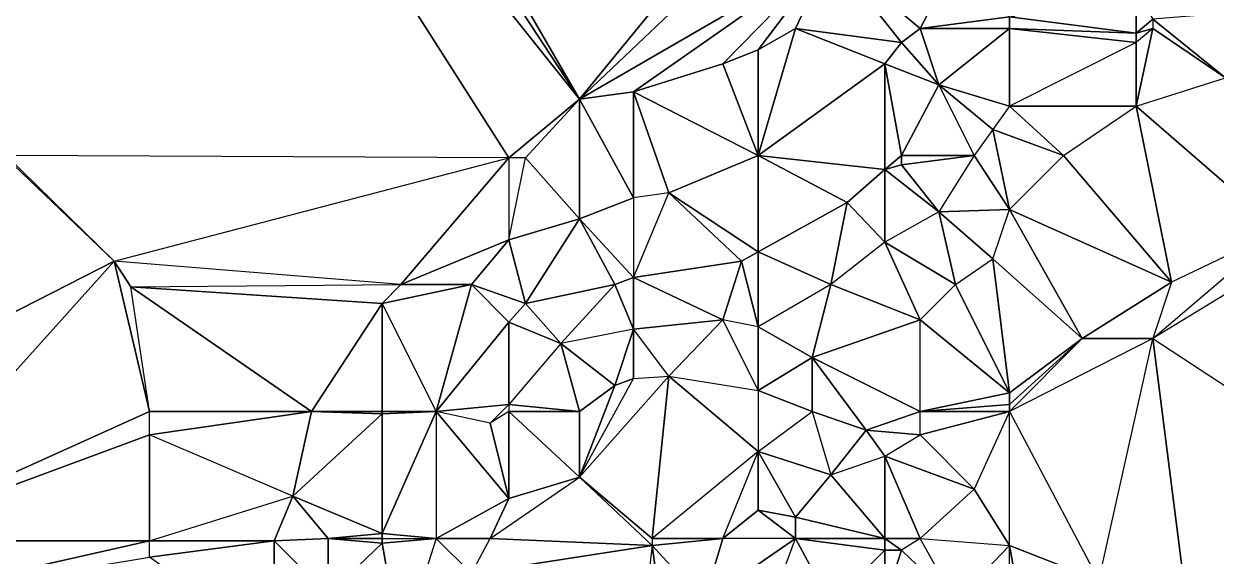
# Model space of a CAD drawing. Header units: metres. Extents: x 121.06818 to 121.07159, y 3.17836 to 3.18313.
# Drawn here: x 121.069694 to 121.070202, y 3.180307 to 3.180534 of the extents above; entities that cross this region are included whole.
import ezdxf

# ---------------------------------------------------------------- set-up
doc = ezdxf.new("R2010")
doc.units = ezdxf.units.M

msp = doc.modelspace()

# ---------------------------------------------------------------- linework, layer by layer
at = {"layer": 'DELAUNEY10960', "color": 252}
msp.add_3dface([(121.069954, 3.180245, 0.01027), (121.069969, 3.18026, 0.01028), (121.069962, 3.180312, 0.01028)], dxfattribs=at)
at = {"layer": 'DELAUNEY11162', "color": 252}
msp.add_3dface([(121.070091, 3.180288, 0.01029), (121.070114, 3.180271, 0.0103), (121.070114, 3.180312, 0.01029)], dxfattribs=at)
at = {"layer": 'DELAUNEY11163', "color": 252}
msp.add_3dface([(121.070122, 3.180268, 0.0103), (121.070114, 3.180271, 0.0103), (121.070114, 3.180312, 0.01029)], dxfattribs=at)
at = {"layer": 'DELAUNEY11171', "color": 252}
msp.add_3dface([(121.069954, 3.180245, 0.01027), (121.069885, 3.1803, 0.01027), (121.069962, 3.180312, 0.01028)], dxfattribs=at)
at = {"layer": 'DELAUNEY11172', "color": 252}
msp.add_3dface([(121.069969, 3.18026, 0.01028), (121.069984, 3.180288, 0.01029), (121.069962, 3.180312, 0.01028)], dxfattribs=at)
at = {"layer": 'DELAUNEY11181', "color": 252}
msp.add_3dface([(121.069824, 3.180291, 0.01024), (121.069801, 3.180269, 0.01023), (121.069801, 3.180314, 0.01023)], dxfattribs=at)
at = {"layer": 'DELAUNEY11182', "color": 252}
msp.add_3dface([(121.069984, 3.180288, 0.01029), (121.070007, 3.180272, 0.0103), (121.070023, 3.180315, 0.01029)], dxfattribs=at)
at = {"layer": 'DELAUNEY11183', "color": 252}
msp.add_3dface([(121.070061, 3.180288, 0.01029), (121.070038, 3.180287, 0.01029), (121.070061, 3.18031, 0.01028)], dxfattribs=at)
at = {"layer": 'DELAUNEY11189', "color": 252}
msp.add_3dface([(121.069855, 3.180268, 0.01026), (121.069824, 3.180291, 0.01024), (121.069847, 3.180313, 0.01025)], dxfattribs=at)
at = {"layer": 'DELAUNEY11190', "color": 252}
msp.add_3dface([(121.070038, 3.180287, 0.01029), (121.070007, 3.180272, 0.0103), (121.070023, 3.180315, 0.01029)], dxfattribs=at)
at = {"layer": 'DELAUNEY11191', "color": 252}
msp.add_3dface([(121.070091, 3.180288, 0.01029), (121.070061, 3.180288, 0.01029), (121.070068, 3.18031, 0.01028)], dxfattribs=at)
at = {"layer": 'DELAUNEY11206', "color": 252}
msp.add_3dface([(121.069855, 3.180268, 0.01026), (121.069885, 3.1803, 0.01027), (121.06987, 3.180315, 0.01026)], dxfattribs=at)
at = {"layer": 'DELAUNEY11207', "color": 252}
msp.add_3dface([(121.069962, 3.180312, 0.01028), (121.069885, 3.1803, 0.01027), (121.069893, 3.180315, 0.01027)], dxfattribs=at)
at = {"layer": 'DELAUNEY11208', "color": 252}
msp.add_3dface([(121.070152, 3.180297, 0.01029), (121.070122, 3.180268, 0.0103), (121.070114, 3.180312, 0.01029)], dxfattribs=at)
at = {"layer": 'DELAUNEY11221', "color": 252}
msp.add_3dface([(121.069626, 3.180314, 0.01021), (121.069633, 3.180288, 0.01021), (121.069748, 3.180314, 0.01022)], dxfattribs=at)
at = {"layer": 'DELAUNEY11231', "color": 252}
msp.add_3dface([(121.069801, 3.180269, 0.01023), (121.069748, 3.180307, 0.01022), (121.069801, 3.180314, 0.01023)], dxfattribs=at)
at = {"layer": 'DELAUNEY11232', "color": 252}
msp.add_3dface([(121.069962, 3.180312, 0.01028), (121.069984, 3.180288, 0.01029), (121.069992, 3.180315, 0.01029)], dxfattribs=at)
at = {"layer": 'DELAUNEY11241', "color": 252}
msp.add_3dface([(121.069885, 3.1803, 0.01027), (121.069893, 3.180315, 0.01027), (121.06987, 3.180315, 0.01026)], dxfattribs=at)
at = {"layer": 'DELAUNEY11242', "color": 252}
msp.add_3dface([(121.070305, 3.180315, 0.01029), (121.070282, 3.180284, 0.01029), (121.07019, 3.180283, 0.01029)], dxfattribs=at)
at = {"layer": 'DELAUNEY11251', "color": 252}
msp.add_3dface([(121.069801, 3.180314, 0.01023), (121.069748, 3.180307, 0.01022), (121.069748, 3.180314, 0.01022)], dxfattribs=at)
at = {"layer": 'DELAUNEY11252', "color": 252}
msp.add_3dface([(121.069847, 3.180313, 0.01025), (121.069824, 3.180291, 0.01024), (121.069824, 3.180315, 0.01024)], dxfattribs=at)
at = {"layer": 'DELAUNEY11253', "color": 252}
msp.add_3dface([(121.069855, 3.180268, 0.01026), (121.069847, 3.180313, 0.01025), (121.06987, 3.180315, 0.01026)], dxfattribs=at)
at = {"layer": 'DELAUNEY11254', "color": 252}
msp.add_3dface([(121.069962, 3.180312, 0.01028), (121.069893, 3.180315, 0.01027), (121.069931, 3.180341, 0.01027)], dxfattribs=at)
at = {"layer": 'DELAUNEY11255', "color": 252}
msp.add_3dface([(121.070114, 3.180312, 0.01029), (121.070091, 3.180288, 0.01029), (121.070076, 3.180315, 0.01028)], dxfattribs=at)
at = {"layer": 'DELAUNEY11269', "color": 252}
msp.add_3dface([(121.06958, 3.180355, 0.01021), (121.069626, 3.180314, 0.01021), (121.069733, 3.180433, 0.01022)], dxfattribs=at)
at = {"layer": 'DELAUNEY11270', "color": 252}
msp.add_3dface([(121.069824, 3.180291, 0.01024), (121.069801, 3.180314, 0.01023), (121.069824, 3.180315, 0.01024)], dxfattribs=at)
at = {"layer": 'DELAUNEY11271', "color": 252}
msp.add_3dface([(121.06987, 3.180315, 0.01026), (121.069847, 3.180313, 0.01025), (121.069847, 3.180315, 0.01025)], dxfattribs=at)
at = {"layer": 'DELAUNEY11272', "color": 252}
msp.add_3dface([(121.06987, 3.180315, 0.01026), (121.069847, 3.180313, 0.01025), (121.069847, 3.180317, 0.01025)], dxfattribs=at)
at = {"layer": 'DELAUNEY11273', "color": 252}
msp.add_3dface([(121.070038, 3.180287, 0.01029), (121.070023, 3.180315, 0.01029), (121.070061, 3.18031, 0.01028)], dxfattribs=at)
at = {"layer": 'DELAUNEY11274', "color": 252}
msp.add_3dface([(121.070152, 3.180297, 0.01029), (121.070114, 3.180312, 0.01029), (121.070114, 3.180369, 0.01028)], dxfattribs=at)
at = {"layer": 'DELAUNEY11282', "color": 252}
msp.add_3dface([(121.069992, 3.180315, 0.01029), (121.069984, 3.180288, 0.01029), (121.070023, 3.180315, 0.01029)], dxfattribs=at)
at = {"layer": 'DELAUNEY11283', "color": 252}
msp.add_3dface([(121.070068, 3.18031, 0.01028), (121.070061, 3.180288, 0.01029), (121.070061, 3.18031, 0.01028)], dxfattribs=at)
at = {"layer": 'DELAUNEY11284', "color": 252}
msp.add_3dface([(121.070068, 3.18031, 0.01028), (121.070091, 3.180288, 0.01029), (121.070076, 3.180315, 0.01028)], dxfattribs=at)
at = {"layer": 'DELAUNEY11290', "color": 252}
msp.add_3dface([(121.069633, 3.180288, 0.01021), (121.069748, 3.180307, 0.01022), (121.069748, 3.180314, 0.01022)], dxfattribs=at)
at = {"layer": 'DELAUNEY11291', "color": 252}
msp.add_3dface([(121.070023, 3.180315, 0.01029), (121.069992, 3.180315, 0.01029), (121.070007, 3.180327, 0.01029)], dxfattribs=at)
at = {"layer": 'DELAUNEY11301', "color": 252}
msp.add_3dface([(121.070076, 3.180315, 0.01028), (121.070068, 3.18031, 0.01028), (121.070061, 3.180315, 0.01028)], dxfattribs=at)
at = {"layer": 'DELAUNEY11316', "color": 252}
msp.add_3dface([(121.070068, 3.18031, 0.01028), (121.070061, 3.18031, 0.01028), (121.070061, 3.180315, 0.01028)], dxfattribs=at)
at = {"layer": 'DELAUNEY11330', "color": 252}
msp.add_3dface([(121.069824, 3.180315, 0.01024), (121.069801, 3.180314, 0.01023), (121.069809, 3.180333, 0.01023)], dxfattribs=at)
at = {"layer": 'DELAUNEY11331', "color": 252}
msp.add_3dface([(121.069847, 3.180313, 0.01025), (121.069824, 3.180315, 0.01024), (121.069847, 3.180315, 0.01025)], dxfattribs=at)
at = {"layer": 'DELAUNEY11332', "color": 252}
msp.add_3dface([(121.069847, 3.180313, 0.01025), (121.069824, 3.180315, 0.01024), (121.069847, 3.180317, 0.01025)], dxfattribs=at)
at = {"layer": 'DELAUNEY11333', "color": 252}
msp.add_3dface([(121.069962, 3.180312, 0.01028), (121.069992, 3.180315, 0.01029), (121.069962, 3.180315, 0.01028)], dxfattribs=at)
at = {"layer": 'DELAUNEY11349', "color": 252}
msp.add_3dface([(121.069893, 3.180315, 0.01027), (121.069931, 3.180341, 0.01027), (121.069901, 3.180332, 0.01027)], dxfattribs=at)
at = {"layer": 'DELAUNEY11350', "color": 252}
msp.add_3dface([(121.069962, 3.180312, 0.01028), (121.069931, 3.180341, 0.01027), (121.069962, 3.180315, 0.01028)], dxfattribs=at)
at = {"layer": 'DELAUNEY11351', "color": 252}
msp.add_3dface([(121.070061, 3.18031, 0.01028), (121.070023, 3.180315, 0.01029), (121.070061, 3.180315, 0.01028)], dxfattribs=at)
at = {"layer": 'DELAUNEY11363', "color": 252}
msp.add_3dface([(121.070076, 3.180315, 0.01028), (121.070114, 3.180312, 0.01029), (121.070099, 3.180336, 0.01028)], dxfattribs=at)
at = {"layer": 'DELAUNEY11372', "color": 252}
msp.add_3dface([(121.069801, 3.180314, 0.01023), (121.069748, 3.180314, 0.01022), (121.069809, 3.180333, 0.01023)], dxfattribs=at)
at = {"layer": 'DELAUNEY11373', "color": 252}
msp.add_3dface([(121.06987, 3.180315, 0.01026), (121.069893, 3.180315, 0.01027), (121.069901, 3.180332, 0.01027)], dxfattribs=at)
at = {"layer": 'DELAUNEY11374', "color": 252}
msp.add_3dface([(121.070007, 3.180327, 0.01029), (121.069992, 3.180315, 0.01029), (121.070007, 3.180352, 0.01028)], dxfattribs=at)
at = {"layer": 'DELAUNEY11375', "color": 252}
msp.add_3dface([(121.070023, 3.180315, 0.01029), (121.070007, 3.180327, 0.01029), (121.070023, 3.180324, 0.01029)], dxfattribs=at)
at = {"layer": 'DELAUNEY11376', "color": 252}
msp.add_3dface([(121.070061, 3.180315, 0.01028), (121.070023, 3.180315, 0.01029), (121.070023, 3.180324, 0.01029)], dxfattribs=at)
at = {"layer": 'DELAUNEY11391', "color": 252}
msp.add_3dface([(121.069847, 3.180315, 0.01025), (121.069824, 3.180315, 0.01024), (121.069847, 3.180317, 0.01025)], dxfattribs=at)
at = {"layer": 'DELAUNEY11392', "color": 252}
msp.add_3dface([(121.069847, 3.180317, 0.01025), (121.069847, 3.180315, 0.01025), (121.06987, 3.180315, 0.01026)], dxfattribs=at)
at = {"layer": 'DELAUNEY11393', "color": 252}
msp.add_3dface([(121.069901, 3.180332, 0.01027), (121.069931, 3.180341, 0.01027), (121.069901, 3.180369, 0.01026)], dxfattribs=at)
at = {"layer": 'DELAUNEY11394', "color": 252}
msp.add_3dface([(121.069962, 3.180315, 0.01028), (121.069931, 3.180341, 0.01027), (121.069969, 3.180384, 0.01027)], dxfattribs=at)
at = {"layer": 'DELAUNEY11395', "color": 252}
msp.add_3dface([(121.069962, 3.180315, 0.01028), (121.069992, 3.180315, 0.01029), (121.070007, 3.180352, 0.01028)], dxfattribs=at)
at = {"layer": 'DELAUNEY11405', "color": 252}
msp.add_3dface([(121.069847, 3.180317, 0.01025), (121.069824, 3.180315, 0.01024), (121.069809, 3.180333, 0.01023)], dxfattribs=at)
at = {"layer": 'DELAUNEY11406', "color": 252}
msp.add_3dface([(121.06987, 3.180315, 0.01026), (121.069847, 3.180317, 0.01025), (121.06987, 3.180369, 0.01025)], dxfattribs=at)
at = {"layer": 'DELAUNEY11407', "color": 252}
msp.add_3dface([(121.070099, 3.180336, 0.01028), (121.070076, 3.180315, 0.01028), (121.070061, 3.18035, 0.01027)], dxfattribs=at)
at = {"layer": 'DELAUNEY11408', "color": 252}
msp.add_3dface([(121.070099, 3.180336, 0.01028), (121.070114, 3.180312, 0.01029), (121.070114, 3.180369, 0.01028)], dxfattribs=at)
at = {"layer": 'DELAUNEY11415', "color": 252}
msp.add_3dface([(121.069626, 3.180314, 0.01021), (121.069748, 3.180314, 0.01022), (121.069748, 3.180359, 0.01022)], dxfattribs=at)
at = {"layer": 'DELAUNEY11416', "color": 252}
msp.add_3dface([(121.070076, 3.180315, 0.01028), (121.070061, 3.180315, 0.01028), (121.070061, 3.18035, 0.01027)], dxfattribs=at)
at = {"layer": 'DELAUNEY11429', "color": 252}
msp.add_3dface([(121.070023, 3.180324, 0.01029), (121.070007, 3.180327, 0.01029), (121.070007, 3.180352, 0.01028)], dxfattribs=at)
at = {"layer": 'DELAUNEY11430', "color": 252}
msp.add_3dface([(121.070061, 3.180315, 0.01028), (121.070023, 3.180324, 0.01029), (121.070038, 3.180342, 0.01028)], dxfattribs=at)
at = {"layer": 'DELAUNEY11441', "color": 252}
msp.add_3dface([(121.070038, 3.180342, 0.01028), (121.070023, 3.180324, 0.01029), (121.070007, 3.180352, 0.01028)], dxfattribs=at)
at = {"layer": 'DELAUNEY11442', "color": 252}
msp.add_3dface([(121.070061, 3.180315, 0.01028), (121.070038, 3.180342, 0.01028), (121.070061, 3.18035, 0.01027)], dxfattribs=at)
at = {"layer": 'DELAUNEY11443', "color": 252}
msp.add_3dface([(121.07019, 3.180283, 0.01029), (121.070152, 3.180297, 0.01029), (121.070175, 3.1804, 0.01028)], dxfattribs=at)
at = {"layer": 'DELAUNEY11461', "color": 252}
msp.add_3dface([(121.06987, 3.180315, 0.01026), (121.069901, 3.180332, 0.01027), (121.06987, 3.180369, 0.01025)], dxfattribs=at)
at = {"layer": 'DELAUNEY11478', "color": 252}
msp.add_3dface([(121.070038, 3.180342, 0.01028), (121.070061, 3.18035, 0.01027), (121.070053, 3.180361, 0.01027)], dxfattribs=at)
at = {"layer": 'DELAUNEY11490', "color": 252}
msp.add_3dface([(121.069626, 3.180314, 0.01021), (121.069748, 3.180359, 0.01022), (121.069748, 3.180369, 0.01022)], dxfattribs=at)
at = {"layer": 'DELAUNEY11491', "color": 252}
msp.add_3dface([(121.069748, 3.180359, 0.01022), (121.069748, 3.180314, 0.01022), (121.069809, 3.180333, 0.01023)], dxfattribs=at)
at = {"layer": 'DELAUNEY11505', "color": 252}
msp.add_3dface([(121.069809, 3.180333, 0.01023), (121.069748, 3.180359, 0.01022), (121.069817, 3.180369, 0.01023)], dxfattribs=at)
at = {"layer": 'DELAUNEY11506', "color": 252}
msp.add_3dface([(121.069847, 3.180317, 0.01025), (121.069809, 3.180333, 0.01023), (121.069847, 3.180368, 0.01024)], dxfattribs=at)
at = {"layer": 'DELAUNEY11507', "color": 252}
msp.add_3dface([(121.070099, 3.180336, 0.01028), (121.070061, 3.18035, 0.01027), (121.070076, 3.180359, 0.01027)], dxfattribs=at)
at = {"layer": 'DELAUNEY11508', "color": 252}
msp.add_3dface([(121.070061, 3.18035, 0.01027), (121.070076, 3.180359, 0.01027), (121.070053, 3.180361, 0.01027)], dxfattribs=at)
at = {"layer": 'DELAUNEY11509', "color": 252}
msp.add_3dface([(121.070099, 3.180336, 0.01028), (121.070076, 3.180359, 0.01027), (121.070114, 3.180369, 0.01028)], dxfattribs=at)
at = {"layer": 'DELAUNEY11520', "color": 252}
msp.add_3dface([(121.06987, 3.180369, 0.01025), (121.069847, 3.180317, 0.01025), (121.069847, 3.180368, 0.01024)], dxfattribs=at)
at = {"layer": 'DELAUNEY11521', "color": 252}
msp.add_3dface([(121.070114, 3.180369, 0.01028), (121.070152, 3.180297, 0.01029), (121.070175, 3.1804, 0.01028)], dxfattribs=at)
at = {"layer": 'DELAUNEY11522', "color": 252}
msp.add_3dface([(121.070305, 3.180315, 0.01029), (121.07019, 3.180283, 0.01029), (121.070175, 3.1804, 0.01028)], dxfattribs=at)
at = {"layer": 'DELAUNEY11529', "color": 252}
msp.add_3dface([(121.069847, 3.180368, 0.01024), (121.069809, 3.180333, 0.01023), (121.069817, 3.180369, 0.01023)], dxfattribs=at)
at = {"layer": 'DELAUNEY11530', "color": 252}
msp.add_3dface([(121.06987, 3.180369, 0.01025), (121.069901, 3.180332, 0.01027), (121.069893, 3.180364, 0.01026)], dxfattribs=at)
at = {"layer": 'DELAUNEY11531', "color": 252}
msp.add_3dface([(121.069893, 3.180364, 0.01026), (121.069901, 3.180332, 0.01027), (121.069901, 3.180369, 0.01026)], dxfattribs=at)
at = {"layer": 'DELAUNEY11532', "color": 252}
msp.add_3dface([(121.070007, 3.180352, 0.01028), (121.069962, 3.180315, 0.01028), (121.069969, 3.180384, 0.01027)], dxfattribs=at)
at = {"layer": 'DELAUNEY11533', "color": 252}
msp.add_3dface([(121.070038, 3.180342, 0.01028), (121.070007, 3.180352, 0.01028), (121.07003, 3.180369, 0.01027)], dxfattribs=at)
at = {"layer": 'DELAUNEY11546', "color": 252}
msp.add_3dface([(121.06987, 3.180369, 0.01025), (121.069847, 3.180368, 0.01024), (121.069847, 3.180369, 0.01024)], dxfattribs=at)
at = {"layer": 'DELAUNEY11547', "color": 252}
msp.add_3dface([(121.069893, 3.180364, 0.01026), (121.06987, 3.180369, 0.01025), (121.069901, 3.180372, 0.01026)], dxfattribs=at)
at = {"layer": 'DELAUNEY11557', "color": 252}
msp.add_3dface([(121.069847, 3.180368, 0.01024), (121.069817, 3.180369, 0.01023), (121.069847, 3.180369, 0.01024)], dxfattribs=at)
at = {"layer": 'DELAUNEY11558', "color": 252}
msp.add_3dface([(121.069901, 3.180369, 0.01026), (121.069931, 3.180341, 0.01027), (121.069931, 3.180369, 0.01027)], dxfattribs=at)
at = {"layer": 'DELAUNEY11559', "color": 252}
msp.add_3dface([(121.069931, 3.180341, 0.01027), (121.069954, 3.180383, 0.01027), (121.069969, 3.180384, 0.01027)], dxfattribs=at)
at = {"layer": 'DELAUNEY11560', "color": 252}
msp.add_3dface([(121.069931, 3.180341, 0.01027), (121.069954, 3.180383, 0.01027), (121.069946, 3.18038, 0.01027)], dxfattribs=at)
at = {"layer": 'DELAUNEY11561', "color": 252}
msp.add_3dface([(121.070007, 3.180352, 0.01028), (121.069969, 3.180384, 0.01027), (121.070007, 3.180378, 0.01027)], dxfattribs=at)
at = {"layer": 'DELAUNEY11562', "color": 252}
msp.add_3dface([(121.070038, 3.180342, 0.01028), (121.070053, 3.180361, 0.01027), (121.07003, 3.180369, 0.01027)], dxfattribs=at)
at = {"layer": 'DELAUNEY11563', "color": 252}
msp.add_3dface([(121.070175, 3.1804, 0.01028), (121.070114, 3.180369, 0.01028), (121.070145, 3.1804, 0.01028)], dxfattribs=at)
at = {"layer": 'DELAUNEY11564', "color": 252}
msp.add_3dface([(121.070175, 3.1804, 0.01028), (121.070305, 3.180315, 0.01029), (121.070244, 3.180442, 0.01028)], dxfattribs=at)
at = {"layer": 'DELAUNEY11572', "color": 252}
msp.add_3dface([(121.069901, 3.180369, 0.01026), (121.069893, 3.180364, 0.01026), (121.069901, 3.180372, 0.01026)], dxfattribs=at)
at = {"layer": 'DELAUNEY11573', "color": 252}
msp.add_3dface([(121.069931, 3.180341, 0.01027), (121.069946, 3.18038, 0.01027), (121.069931, 3.180369, 0.01027)], dxfattribs=at)
at = {"layer": 'DELAUNEY11574', "color": 252}
msp.add_3dface([(121.069954, 3.180383, 0.01027), (121.069969, 3.180384, 0.01027), (121.069954, 3.180404, 0.01026)], dxfattribs=at)
at = {"layer": 'DELAUNEY11575', "color": 252}
msp.add_3dface([(121.070007, 3.180352, 0.01028), (121.07003, 3.180369, 0.01027), (121.070007, 3.180378, 0.01027)], dxfattribs=at)
at = {"layer": 'DELAUNEY11576', "color": 252}
msp.add_3dface([(121.070145, 3.1804, 0.01028), (121.070114, 3.180369, 0.01028), (121.070114, 3.180372, 0.01028)], dxfattribs=at)
at = {"layer": 'DELAUNEY11589', "color": 252}
msp.add_3dface([(121.069946, 3.18038, 0.01027), (121.069954, 3.180383, 0.01027), (121.069954, 3.180404, 0.01026)], dxfattribs=at)
at = {"layer": 'DELAUNEY11590', "color": 252}
msp.add_3dface([(121.070175, 3.1804, 0.01028), (121.070145, 3.1804, 0.01028), (121.070183, 3.180424, 0.01028)], dxfattribs=at)
at = {"layer": 'DELAUNEY11614', "color": 252}
msp.add_3dface([(121.069817, 3.180369, 0.01023), (121.069748, 3.180359, 0.01022), (121.069748, 3.180369, 0.01022)], dxfattribs=at)
at = {"layer": 'DELAUNEY11615', "color": 252}
msp.add_3dface([(121.069901, 3.180369, 0.01026), (121.069931, 3.180369, 0.01027), (121.069901, 3.180372, 0.01026)], dxfattribs=at)
at = {"layer": 'DELAUNEY11616', "color": 252}
msp.add_3dface([(121.069931, 3.180369, 0.01027), (121.069946, 3.18038, 0.01027), (121.069923, 3.180398, 0.01026)], dxfattribs=at)
at = {"layer": 'DELAUNEY11629', "color": 252}
msp.add_3dface([(121.07003, 3.180369, 0.01027), (121.070053, 3.180361, 0.01027), (121.07003, 3.180392, 0.01027)], dxfattribs=at)
at = {"layer": 'DELAUNEY11630', "color": 252}
msp.add_3dface([(121.070114, 3.180369, 0.01028), (121.070076, 3.180359, 0.01027), (121.070076, 3.180369, 0.01027)], dxfattribs=at)
at = {"layer": 'DELAUNEY11638', "color": 252}
msp.add_3dface([(121.070053, 3.180361, 0.01027), (121.070076, 3.180359, 0.01027), (121.070076, 3.180369, 0.01027)], dxfattribs=at)
at = {"layer": 'DELAUNEY11645', "color": 252}
msp.add_3dface([(121.069626, 3.180314, 0.01021), (121.069748, 3.180369, 0.01022), (121.069733, 3.180433, 0.01022)], dxfattribs=at)
at = {"layer": 'DELAUNEY11646', "color": 252}
msp.add_3dface([(121.069969, 3.180384, 0.01027), (121.070007, 3.180378, 0.01027), (121.069992, 3.180408, 0.01026)], dxfattribs=at)
at = {"layer": 'DELAUNEY11647', "color": 252}
msp.add_3dface([(121.070053, 3.180361, 0.01027), (121.070076, 3.180369, 0.01027), (121.07003, 3.180392, 0.01027)], dxfattribs=at)
at = {"layer": 'DELAUNEY11648', "color": 252}
msp.add_3dface([(121.070244, 3.180442, 0.01028), (121.070175, 3.1804, 0.01028), (121.070229, 3.180446, 0.01028)], dxfattribs=at)
at = {"layer": 'DELAUNEY11659', "color": 252}
msp.add_3dface([(121.069817, 3.180369, 0.01023), (121.069748, 3.180369, 0.01022), (121.06974, 3.180422, 0.01022)], dxfattribs=at)
at = {"layer": 'DELAUNEY11660', "color": 252}
msp.add_3dface([(121.070007, 3.180378, 0.01027), (121.07003, 3.180369, 0.01027), (121.07003, 3.180392, 0.01027)], dxfattribs=at)
at = {"layer": 'DELAUNEY11661', "color": 252}
msp.add_3dface([(121.070114, 3.180369, 0.01028), (121.070076, 3.180369, 0.01027), (121.070114, 3.180372, 0.01028)], dxfattribs=at)
at = {"layer": 'DELAUNEY11673', "color": 252}
msp.add_3dface([(121.069847, 3.180369, 0.01024), (121.069817, 3.180369, 0.01023), (121.069847, 3.180415, 0.01023)], dxfattribs=at)
at = {"layer": 'DELAUNEY11674', "color": 252}
msp.add_3dface([(121.070114, 3.180372, 0.01028), (121.070076, 3.180369, 0.01027), (121.070114, 3.180377, 0.01028)], dxfattribs=at)
at = {"layer": 'DELAUNEY11684', "color": 252}
msp.add_3dface([(121.06987, 3.180369, 0.01025), (121.069847, 3.180369, 0.01024), (121.069847, 3.180415, 0.01023)], dxfattribs=at)
at = {"layer": 'DELAUNEY11685', "color": 252}
msp.add_3dface([(121.069901, 3.180372, 0.01026), (121.069931, 3.180369, 0.01027), (121.069923, 3.180398, 0.01026)], dxfattribs=at)
at = {"layer": 'DELAUNEY11686', "color": 252}
msp.add_3dface([(121.070145, 3.1804, 0.01028), (121.070114, 3.180372, 0.01028), (121.070114, 3.180377, 0.01028)], dxfattribs=at)
at = {"layer": 'DELAUNEY11701', "color": 252}
msp.add_3dface([(121.070114, 3.180377, 0.01028), (121.070076, 3.180369, 0.01027), (121.070076, 3.180408, 0.01027)], dxfattribs=at)
at = {"layer": 'DELAUNEY11712', "color": 252}
msp.add_3dface([(121.070145, 3.1804, 0.01028), (121.070114, 3.180377, 0.01028), (121.070107, 3.180434, 0.01027)], dxfattribs=at)
at = {"layer": 'DELAUNEY11725', "color": 252}
msp.add_3dface([(121.069901, 3.180372, 0.01026), (121.06987, 3.180369, 0.01025), (121.069901, 3.180407, 0.01025)], dxfattribs=at)
at = {"layer": 'DELAUNEY11731', "color": 252}
msp.add_3dface([(121.069923, 3.180398, 0.01026), (121.069901, 3.180372, 0.01026), (121.069901, 3.180407, 0.01025)], dxfattribs=at)
at = {"layer": 'DELAUNEY11732', "color": 252}
msp.add_3dface([(121.070007, 3.180378, 0.01027), (121.07003, 3.180392, 0.01027), (121.070007, 3.180405, 0.01026)], dxfattribs=at)
at = {"layer": 'DELAUNEY11742', "color": 252}
msp.add_3dface([(121.069733, 3.180433, 0.01022), (121.069748, 3.180369, 0.01022), (121.06974, 3.180422, 0.01022)], dxfattribs=at)
at = {"layer": 'DELAUNEY11754', "color": 252}
msp.add_3dface([(121.069923, 3.180398, 0.01026), (121.069946, 3.18038, 0.01027), (121.069954, 3.180404, 0.01026)], dxfattribs=at)
at = {"layer": 'DELAUNEY11763', "color": 252}
msp.add_3dface([(121.069733, 3.180433, 0.01022), (121.06974, 3.180422, 0.01022), (121.069855, 3.180423, 0.01023)], dxfattribs=at)
at = {"layer": 'DELAUNEY11764', "color": 252}
msp.add_3dface([(121.069901, 3.180407, 0.01025), (121.06987, 3.180369, 0.01025), (121.069885, 3.180423, 0.01024)], dxfattribs=at)
at = {"layer": 'DELAUNEY11765', "color": 252}
msp.add_3dface([(121.069992, 3.180408, 0.01026), (121.069969, 3.180384, 0.01027), (121.069954, 3.180404, 0.01026)], dxfattribs=at)
at = {"layer": 'DELAUNEY11766', "color": 252}
msp.add_3dface([(121.069992, 3.180408, 0.01026), (121.070007, 3.180378, 0.01027), (121.070007, 3.180405, 0.01026)], dxfattribs=at)
at = {"layer": 'DELAUNEY11767', "color": 252}
msp.add_3dface([(121.07003, 3.180392, 0.01027), (121.070076, 3.180369, 0.01027), (121.070076, 3.180408, 0.01027)], dxfattribs=at)
at = {"layer": 'DELAUNEY11768', "color": 252}
msp.add_3dface([(121.07003, 3.180392, 0.01027), (121.070076, 3.180408, 0.01027), (121.070038, 3.180423, 0.01026)], dxfattribs=at)
at = {"layer": 'DELAUNEY11777', "color": 252}
msp.add_3dface([(121.069923, 3.180398, 0.01026), (121.069901, 3.180407, 0.01025), (121.069908, 3.180415, 0.01025)], dxfattribs=at)
at = {"layer": 'DELAUNEY11778', "color": 252}
msp.add_3dface([(121.070114, 3.180377, 0.01028), (121.070076, 3.180408, 0.01027), (121.070091, 3.180423, 0.01027)], dxfattribs=at)
at = {"layer": 'DELAUNEY11787', "color": 252}
msp.add_3dface([(121.069847, 3.180415, 0.01023), (121.069817, 3.180369, 0.01023), (121.06974, 3.180422, 0.01022)], dxfattribs=at)
at = {"layer": 'DELAUNEY11788', "color": 252}
msp.add_3dface([(121.06987, 3.180369, 0.01025), (121.069847, 3.180415, 0.01023), (121.069885, 3.180423, 0.01024)], dxfattribs=at)
at = {"layer": 'DELAUNEY11789', "color": 252}
msp.add_3dface([(121.070007, 3.180405, 0.01026), (121.069992, 3.180408, 0.01026), (121.07, 3.180433, 0.01025)], dxfattribs=at)
at = {"layer": 'DELAUNEY11790', "color": 252}
msp.add_3dface([(121.070007, 3.180405, 0.01026), (121.07003, 3.180392, 0.01027), (121.070038, 3.180423, 0.01026)], dxfattribs=at)
at = {"layer": 'DELAUNEY11798', "color": 252}
msp.add_3dface([(121.06958, 3.180355, 0.01021), (121.069733, 3.180433, 0.01022), (121.069687, 3.180477, 0.01022)], dxfattribs=at)
at = {"layer": 'DELAUNEY11799', "color": 252}
msp.add_3dface([(121.069954, 3.180404, 0.01026), (121.069923, 3.180398, 0.01026), (121.069946, 3.180423, 0.01025)], dxfattribs=at)
at = {"layer": 'DELAUNEY11813', "color": 252}
msp.add_3dface([(121.069687, 3.180477, 0.01022), (121.069733, 3.180433, 0.01022), (121.069687, 3.180478, 0.01022)], dxfattribs=at)
at = {"layer": 'DELAUNEY11814', "color": 252}
msp.add_3dface([(121.069885, 3.180423, 0.01024), (121.069847, 3.180415, 0.01023), (121.069855, 3.180423, 0.01023)], dxfattribs=at)
at = {"layer": 'DELAUNEY11815', "color": 252}
msp.add_3dface([(121.069901, 3.180407, 0.01025), (121.069885, 3.180423, 0.01024), (121.069908, 3.180415, 0.01025)], dxfattribs=at)
at = {"layer": 'DELAUNEY11816', "color": 252}
msp.add_3dface([(121.070183, 3.180424, 0.01028), (121.070175, 3.1804, 0.01028), (121.070229, 3.180446, 0.01028)], dxfattribs=at)
at = {"layer": 'DELAUNEY11830', "color": 252}
msp.add_3dface([(121.070076, 3.180408, 0.01027), (121.070091, 3.180423, 0.01027), (121.070061, 3.180441, 0.01026)], dxfattribs=at)
at = {"layer": 'DELAUNEY11831', "color": 252}
msp.add_3dface([(121.070114, 3.180377, 0.01028), (121.070091, 3.180423, 0.01027), (121.070107, 3.180434, 0.01027)], dxfattribs=at)
at = {"layer": 'DELAUNEY11832', "color": 252}
msp.add_3dface([(121.070229, 3.180446, 0.01028), (121.070183, 3.180424, 0.01028), (121.070168, 3.180499, 0.01027)], dxfattribs=at)
at = {"layer": 'DELAUNEY11853', "color": 252}
msp.add_3dface([(121.069855, 3.180423, 0.01023), (121.069847, 3.180415, 0.01023), (121.06974, 3.180422, 0.01022)], dxfattribs=at)
at = {"layer": 'DELAUNEY11854', "color": 252}
msp.add_3dface([(121.069923, 3.180398, 0.01026), (121.069908, 3.180415, 0.01025), (121.069946, 3.180423, 0.01025)], dxfattribs=at)
at = {"layer": 'DELAUNEY11855', "color": 252}
msp.add_3dface([(121.069992, 3.180408, 0.01026), (121.069954, 3.180404, 0.01026), (121.069954, 3.180426, 0.01025)], dxfattribs=at)
at = {"layer": 'DELAUNEY11873', "color": 252}
msp.add_3dface([(121.069885, 3.180423, 0.01024), (121.069855, 3.180423, 0.01023), (121.069901, 3.180442, 0.01024)], dxfattribs=at)
at = {"layer": 'DELAUNEY11874', "color": 252}
msp.add_3dface([(121.070038, 3.180423, 0.01026), (121.070076, 3.180408, 0.01027), (121.070061, 3.180441, 0.01026)], dxfattribs=at)
at = {"layer": 'DELAUNEY11894', "color": 252}
msp.add_3dface([(121.070091, 3.180423, 0.01027), (121.070107, 3.180434, 0.01027), (121.070084, 3.180454, 0.01026)], dxfattribs=at)
at = {"layer": 'DELAUNEY11895', "color": 252}
msp.add_3dface([(121.070145, 3.1804, 0.01028), (121.070107, 3.180434, 0.01027), (121.070114, 3.180455, 0.01027)], dxfattribs=at)
at = {"layer": 'DELAUNEY11914', "color": 252}
msp.add_3dface([(121.069954, 3.180404, 0.01026), (121.069946, 3.180423, 0.01025), (121.069954, 3.180426, 0.01025)], dxfattribs=at)
at = {"layer": 'DELAUNEY11915', "color": 252}
msp.add_3dface([(121.070038, 3.180423, 0.01026), (121.070007, 3.180405, 0.01026), (121.070007, 3.180437, 0.01025)], dxfattribs=at)
at = {"layer": 'DELAUNEY11953', "color": 252}
msp.add_3dface([(121.069954, 3.180426, 0.01025), (121.069946, 3.180423, 0.01025), (121.069931, 3.180451, 0.01024)], dxfattribs=at)
at = {"layer": 'DELAUNEY11954', "color": 252}
msp.add_3dface([(121.069992, 3.180408, 0.01026), (121.069954, 3.180426, 0.01025), (121.07, 3.180433, 0.01025)], dxfattribs=at)
at = {"layer": 'DELAUNEY11955', "color": 252}
msp.add_3dface([(121.070183, 3.180424, 0.01028), (121.070145, 3.1804, 0.01028), (121.070114, 3.180455, 0.01027)], dxfattribs=at)
at = {"layer": 'DELAUNEY11969', "color": 252}
msp.add_3dface([(121.069908, 3.180415, 0.01025), (121.069885, 3.180423, 0.01024), (121.069901, 3.180442, 0.01024)], dxfattribs=at)
at = {"layer": 'DELAUNEY11970', "color": 252}
msp.add_3dface([(121.069946, 3.180423, 0.01025), (121.069908, 3.180415, 0.01025), (121.069931, 3.180451, 0.01024)], dxfattribs=at)
at = {"layer": 'DELAUNEY11971', "color": 252}
msp.add_3dface([(121.070007, 3.180405, 0.01026), (121.07, 3.180433, 0.01025), (121.070007, 3.180437, 0.01025)], dxfattribs=at)
at = {"layer": 'DELAUNEY11972', "color": 252}
msp.add_3dface([(121.070061, 3.180441, 0.01026), (121.070038, 3.180423, 0.01026), (121.070045, 3.180458, 0.01025)], dxfattribs=at)
at = {"layer": 'DELAUNEY11985', "color": 252}
msp.add_3dface([(121.070007, 3.180437, 0.01025), (121.07, 3.180433, 0.01025), (121.069969, 3.180462, 0.01024)], dxfattribs=at)
at = {"layer": 'DELAUNEY11999', "color": 252}
msp.add_3dface([(121.070038, 3.180423, 0.01026), (121.070007, 3.180437, 0.01025), (121.070045, 3.180458, 0.01025)], dxfattribs=at)
at = {"layer": 'DELAUNEY12009', "color": 252}
msp.add_3dface([(121.069908, 3.180415, 0.01025), (121.069901, 3.180442, 0.01024), (121.069931, 3.180451, 0.01024)], dxfattribs=at)
at = {"layer": 'DELAUNEY12010', "color": 252}
msp.add_3dface([(121.07, 3.180433, 0.01025), (121.069954, 3.180426, 0.01025), (121.069969, 3.180462, 0.01024)], dxfattribs=at)
at = {"layer": 'DELAUNEY12018', "color": 252}
msp.add_3dface([(121.070061, 3.180441, 0.01026), (121.070091, 3.180423, 0.01027), (121.070084, 3.180454, 0.01026)], dxfattribs=at)
at = {"layer": 'DELAUNEY12049', "color": 252}
msp.add_3dface([(121.069931, 3.180451, 0.01024), (121.069901, 3.180442, 0.01024), (121.069908, 3.180477, 0.01023)], dxfattribs=at)
at = {"layer": 'DELAUNEY12050', "color": 252}
msp.add_3dface([(121.070107, 3.180434, 0.01027), (121.070114, 3.180455, 0.01027), (121.070084, 3.180454, 0.01026)], dxfattribs=at)
at = {"layer": 'DELAUNEY12064', "color": 252}
msp.add_3dface([(121.070084, 3.180454, 0.01026), (121.070061, 3.180441, 0.01026), (121.070061, 3.180472, 0.01025)], dxfattribs=at)
at = {"layer": 'DELAUNEY12074', "color": 252}
msp.add_3dface([(121.069954, 3.180426, 0.01025), (121.069969, 3.180462, 0.01024), (121.069954, 3.18046, 0.01024)], dxfattribs=at)
at = {"layer": 'DELAUNEY12075', "color": 252}
msp.add_3dface([(121.070183, 3.180424, 0.01028), (121.070114, 3.180455, 0.01027), (121.070137, 3.180478, 0.01027)], dxfattribs=at)
at = {"layer": 'DELAUNEY12095', "color": 252}
msp.add_3dface([(121.069954, 3.180426, 0.01025), (121.069931, 3.180451, 0.01024), (121.069954, 3.18046, 0.01024)], dxfattribs=at)
at = {"layer": 'DELAUNEY12096', "color": 252}
msp.add_3dface([(121.070045, 3.180458, 0.01025), (121.070007, 3.180437, 0.01025), (121.070007, 3.180478, 0.01024)], dxfattribs=at)
at = {"layer": 'DELAUNEY12097', "color": 252}
msp.add_3dface([(121.070061, 3.180441, 0.01026), (121.070045, 3.180458, 0.01025), (121.070061, 3.180472, 0.01025)], dxfattribs=at)
at = {"layer": 'DELAUNEY12098', "color": 252}
msp.add_3dface([(121.070114, 3.180455, 0.01027), (121.070137, 3.180478, 0.01027), (121.070107, 3.180489, 0.01026)], dxfattribs=at)
at = {"layer": 'DELAUNEY12099', "color": 252}
msp.add_3dface([(121.070183, 3.180424, 0.01028), (121.070137, 3.180478, 0.01027), (121.070168, 3.180499, 0.01027)], dxfattribs=at)
at = {"layer": 'DELAUNEY12112', "color": 252}
msp.add_3dface([(121.069954, 3.18046, 0.01024), (121.069931, 3.180451, 0.01024), (121.069931, 3.180502, 0.01023)], dxfattribs=at)
at = {"layer": 'DELAUNEY12113', "color": 252}
msp.add_3dface([(121.069969, 3.180462, 0.01024), (121.069954, 3.18046, 0.01024), (121.069954, 3.180505, 0.01023)], dxfattribs=at)
at = {"layer": 'DELAUNEY12133', "color": 252}
msp.add_3dface([(121.069901, 3.180442, 0.01024), (121.069855, 3.180423, 0.01023), (121.069901, 3.180477, 0.01023)], dxfattribs=at)
at = {"layer": 'DELAUNEY12134', "color": 252}
msp.add_3dface([(121.070084, 3.180454, 0.01026), (121.070114, 3.180455, 0.01027), (121.070099, 3.180478, 0.01026)], dxfattribs=at)
at = {"layer": 'DELAUNEY12168', "color": 252}
msp.add_3dface([(121.069901, 3.180442, 0.01024), (121.069908, 3.180477, 0.01023), (121.069901, 3.180477, 0.01023)], dxfattribs=at)
at = {"layer": 'DELAUNEY12169', "color": 252}
msp.add_3dface([(121.070007, 3.180437, 0.01025), (121.069969, 3.180462, 0.01024), (121.070007, 3.180478, 0.01024)], dxfattribs=at)
at = {"layer": 'DELAUNEY12170', "color": 252}
msp.add_3dface([(121.070007, 3.180478, 0.01024), (121.069969, 3.180462, 0.01024), (121.069954, 3.180505, 0.01023)], dxfattribs=at)
at = {"layer": 'DELAUNEY12171', "color": 252}
msp.add_3dface([(121.070061, 3.180472, 0.01025), (121.070045, 3.180458, 0.01025), (121.070007, 3.180478, 0.01024)], dxfattribs=at)
at = {"layer": 'DELAUNEY12172', "color": 252}
msp.add_3dface([(121.070084, 3.180454, 0.01026), (121.070061, 3.180472, 0.01025), (121.070068, 3.180474, 0.01025)], dxfattribs=at)
at = {"layer": 'DELAUNEY12183', "color": 252}
msp.add_3dface([(121.069901, 3.180477, 0.01023), (121.069855, 3.180423, 0.01023), (121.069733, 3.180433, 0.01022)], dxfattribs=at)
at = {"layer": 'DELAUNEY12184', "color": 252}
msp.add_3dface([(121.069931, 3.180451, 0.01024), (121.069908, 3.180477, 0.01023), (121.069931, 3.180502, 0.01023)], dxfattribs=at)
at = {"layer": 'DELAUNEY12185', "color": 252}
msp.add_3dface([(121.070068, 3.180474, 0.01025), (121.070061, 3.180472, 0.01025), (121.070068, 3.180478, 0.01025)], dxfattribs=at)
at = {"layer": 'DELAUNEY12186', "color": 252}
msp.add_3dface([(121.070084, 3.180454, 0.01026), (121.070068, 3.180474, 0.01025), (121.070099, 3.180478, 0.01026)], dxfattribs=at)
at = {"layer": 'DELAUNEY12187', "color": 252}
msp.add_3dface([(121.070099, 3.180478, 0.01026), (121.070114, 3.180455, 0.01027), (121.070107, 3.180489, 0.01026)], dxfattribs=at)
at = {"layer": 'DELAUNEY12202', "color": 252}
msp.add_3dface([(121.069908, 3.180477, 0.01023), (121.069901, 3.180477, 0.01023), (121.069931, 3.180502, 0.01023)], dxfattribs=at)
at = {"layer": 'DELAUNEY12203', "color": 252}
msp.add_3dface([(121.070137, 3.180478, 0.01027), (121.070168, 3.180499, 0.01027), (121.070114, 3.180499, 0.01026)], dxfattribs=at)
at = {"layer": 'DELAUNEY12221', "color": 252}
msp.add_3dface([(121.070229, 3.180446, 0.01028), (121.070168, 3.180499, 0.01027), (121.070206, 3.180511, 0.01027)], dxfattribs=at)
at = {"layer": 'DELAUNEY12262', "color": 252}
msp.add_3dface([(121.070099, 3.180478, 0.01026), (121.070068, 3.180474, 0.01025), (121.070068, 3.180478, 0.01025)], dxfattribs=at)
at = {"layer": 'DELAUNEY12263', "color": 252}
msp.add_3dface([(121.070168, 3.180499, 0.01027), (121.070206, 3.180511, 0.01027), (121.070175, 3.180532, 0.01026)], dxfattribs=at)
at = {"layer": 'DELAUNEY12275', "color": 252}
msp.add_3dface([(121.070107, 3.180489, 0.01026), (121.070099, 3.180478, 0.01026), (121.070084, 3.180508, 0.01025)], dxfattribs=at)
at = {"layer": 'DELAUNEY12290', "color": 252}
msp.add_3dface([(121.069687, 3.180478, 0.01022), (121.069733, 3.180433, 0.01022), (121.069901, 3.180477, 0.01023)], dxfattribs=at)
at = {"layer": 'DELAUNEY12291', "color": 252}
msp.add_3dface([(121.070068, 3.180478, 0.01025), (121.070061, 3.180472, 0.01025), (121.070061, 3.180517, 0.01024)], dxfattribs=at)
at = {"layer": 'DELAUNEY12292', "color": 252}
msp.add_3dface([(121.070107, 3.180489, 0.01026), (121.070137, 3.180478, 0.01027), (121.070114, 3.180499, 0.01026)], dxfattribs=at)
at = {"layer": 'DELAUNEY12305', "color": 252}
msp.add_3dface([(121.069954, 3.18046, 0.01024), (121.069931, 3.180502, 0.01023), (121.069954, 3.180505, 0.01023)], dxfattribs=at)
at = {"layer": 'DELAUNEY12306', "color": 252}
msp.add_3dface([(121.070099, 3.180478, 0.01026), (121.070068, 3.180478, 0.01025), (121.070084, 3.180508, 0.01025)], dxfattribs=at)
at = {"layer": 'DELAUNEY12327', "color": 252}
msp.add_3dface([(121.069954, 3.180505, 0.01023), (121.069931, 3.180502, 0.01023), (121.070038, 3.180564, 0.01023)], dxfattribs=at)
at = {"layer": 'DELAUNEY12348', "color": 252}
msp.add_3dface([(121.070114, 3.180499, 0.01026), (121.070107, 3.180489, 0.01026), (121.070084, 3.180508, 0.01025)], dxfattribs=at)
at = {"layer": 'DELAUNEY12360', "color": 252}
msp.add_3dface([(121.070061, 3.180472, 0.01025), (121.070007, 3.180478, 0.01024), (121.070061, 3.180517, 0.01024)], dxfattribs=at)
at = {"layer": 'DELAUNEY12361', "color": 252}
msp.add_3dface([(121.070084, 3.180508, 0.01025), (121.070068, 3.180478, 0.01025), (121.070061, 3.180517, 0.01024)], dxfattribs=at)
at = {"layer": 'DELAUNEY12370', "color": 252}
msp.add_3dface([(121.070007, 3.180478, 0.01024), (121.069954, 3.180505, 0.01023), (121.069992, 3.180517, 0.01023)], dxfattribs=at)
at = {"layer": 'DELAUNEY12371', "color": 252}
msp.add_3dface([(121.069992, 3.180517, 0.01023), (121.069954, 3.180505, 0.01023), (121.070038, 3.180564, 0.01023)], dxfattribs=at)
at = {"layer": 'DELAUNEY12372', "color": 252}
msp.add_3dface([(121.070007, 3.180478, 0.01024), (121.069992, 3.180517, 0.01023), (121.070007, 3.180523, 0.01023)], dxfattribs=at)
at = {"layer": 'DELAUNEY12381', "color": 252}
msp.add_3dface([(121.070061, 3.180517, 0.01024), (121.070007, 3.180478, 0.01024), (121.070023, 3.180532, 0.01023)], dxfattribs=at)
at = {"layer": 'DELAUNEY12422', "color": 252}
msp.add_3dface([(121.070007, 3.180478, 0.01024), (121.070007, 3.180523, 0.01023), (121.070023, 3.180532, 0.01023)], dxfattribs=at)
at = {"layer": 'DELAUNEY12423', "color": 252}
msp.add_3dface([(121.070061, 3.180517, 0.01024), (121.070023, 3.180532, 0.01023), (121.070068, 3.180526, 0.01024)], dxfattribs=at)
at = {"layer": 'DELAUNEY12424', "color": 252}
msp.add_3dface([(121.070084, 3.180508, 0.01025), (121.070061, 3.180517, 0.01024), (121.070068, 3.180526, 0.01024)], dxfattribs=at)
at = {"layer": 'DELAUNEY12443', "color": 252}
msp.add_3dface([(121.070007, 3.180523, 0.01023), (121.069992, 3.180517, 0.01023), (121.070038, 3.180564, 0.01023)], dxfattribs=at)
at = {"layer": 'DELAUNEY12444', "color": 252}
msp.add_3dface([(121.070023, 3.180532, 0.01023), (121.070007, 3.180523, 0.01023), (121.070038, 3.180564, 0.01023)], dxfattribs=at)
at = {"layer": 'DELAUNEY12456', "color": 252}
msp.add_3dface([(121.069931, 3.180502, 0.01023), (121.069901, 3.180477, 0.01023), (121.069702, 3.180789, 0.01022)], dxfattribs=at)
at = {"layer": 'DELAUNEY12457', "color": 252}
msp.add_3dface([(121.070114, 3.180499, 0.01026), (121.070084, 3.180508, 0.01025), (121.070114, 3.180532, 0.01025)], dxfattribs=at)
at = {"layer": 'DELAUNEY12472', "color": 252}
msp.add_3dface([(121.070114, 3.180499, 0.01026), (121.070168, 3.180499, 0.01027), (121.070168, 3.180526, 0.01026)], dxfattribs=at)
at = {"layer": 'DELAUNEY12499', "color": 252}
msp.add_3dface([(121.070168, 3.180526, 0.01026), (121.070114, 3.180499, 0.01026), (121.070114, 3.180532, 0.01025)], dxfattribs=at)
at = {"layer": 'DELAUNEY12500', "color": 252}
msp.add_3dface([(121.070168, 3.180526, 0.01026), (121.070168, 3.180499, 0.01027), (121.070175, 3.180532, 0.01026)], dxfattribs=at)
at = {"layer": 'DELAUNEY12501', "color": 252}
msp.add_3dface([(121.070175, 3.180532, 0.01026), (121.070206, 3.180511, 0.01027), (121.070175, 3.180536, 0.01026)], dxfattribs=at)
at = {"layer": 'DELAUNEY12516', "color": 252}
msp.add_3dface([(121.070084, 3.180508, 0.01025), (121.070068, 3.180526, 0.01024), (121.070076, 3.180532, 0.01024)], dxfattribs=at)
at = {"layer": 'DELAUNEY12517', "color": 252}
msp.add_3dface([(121.070114, 3.180532, 0.01025), (121.070084, 3.180508, 0.01025), (121.070076, 3.180532, 0.01024)], dxfattribs=at)
at = {"layer": 'DELAUNEY12518', "color": 252}
msp.add_3dface([(121.070175, 3.180532, 0.01026), (121.070168, 3.180526, 0.01026), (121.070168, 3.18053, 0.01026)], dxfattribs=at)
at = {"layer": 'DELAUNEY12536', "color": 252}
msp.add_3dface([(121.070168, 3.180526, 0.01026), (121.070114, 3.180532, 0.01025), (121.070168, 3.18053, 0.01026)], dxfattribs=at)
at = {"layer": 'DELAUNEY12551', "color": 252}
msp.add_3dface([(121.070076, 3.180532, 0.01024), (121.070068, 3.180526, 0.01024), (121.070038, 3.180564, 0.01023)], dxfattribs=at)
at = {"layer": 'DELAUNEY12589', "color": 252}
msp.add_3dface([(121.070114, 3.180532, 0.01025), (121.070076, 3.180532, 0.01024), (121.070114, 3.180537, 0.01025)], dxfattribs=at)
at = {"layer": 'DELAUNEY12594', "color": 252}
msp.add_3dface([(121.070168, 3.18053, 0.01026), (121.070114, 3.180532, 0.01025), (121.070114, 3.180537, 0.01025)], dxfattribs=at)
at = {"layer": 'DELAUNEY12595', "color": 252}
msp.add_3dface([(121.070175, 3.180532, 0.01026), (121.070168, 3.18053, 0.01026), (121.070175, 3.180536, 0.01026)], dxfattribs=at)
at = {"layer": 'DELAUNEY12596', "color": 252}
msp.add_3dface([(121.070206, 3.180511, 0.01027), (121.070236, 3.180541, 0.01027), (121.070175, 3.180536, 0.01026)], dxfattribs=at)
at = {"layer": 'DELAUNEY12627', "color": 252}
msp.add_3dface([(121.070114, 3.180537, 0.01025), (121.070076, 3.180532, 0.01024), (121.070091, 3.180561, 0.01024)], dxfattribs=at)
at = {"layer": 'DELAUNEY12628', "color": 252}
msp.add_3dface([(121.070175, 3.180536, 0.01026), (121.070168, 3.18053, 0.01026), (121.070168, 3.180548, 0.01026)], dxfattribs=at)
at = {"layer": 'DELAUNEY12640', "color": 252}
msp.add_3dface([(121.070068, 3.180526, 0.01024), (121.070023, 3.180532, 0.01023), (121.070038, 3.180564, 0.01023)], dxfattribs=at)
at = {"layer": 'DELAUNEY12641', "color": 252}
msp.add_3dface([(121.070168, 3.18053, 0.01026), (121.070114, 3.180537, 0.01025), (121.070168, 3.180548, 0.01026)], dxfattribs=at)
at = {"layer": 'DELAUNEY12672', "color": 252}
msp.add_3dface([(121.069901, 3.180477, 0.01023), (121.069687, 3.180478, 0.01022), (121.069702, 3.180789, 0.01022)], dxfattribs=at)
at = {"layer": 'DELAUNEY12673', "color": 252}
msp.add_3dface([(121.070091, 3.180561, 0.01024), (121.070076, 3.180532, 0.01024), (121.070038, 3.180564, 0.01023)], dxfattribs=at)
at = {"layer": 'DELAUNEY13230', "color": 252}
msp.add_3dface([(121.069687, 3.180478, 0.01022), (121.069687, 3.18078, 0.01022), (121.069702, 3.180789, 0.01022)], dxfattribs=at)
at = {"layer": 'DELAUNEY13243', "color": 252}
msp.add_3dface([(121.069931, 3.180502, 0.01023), (121.069702, 3.180789, 0.01022), (121.069725, 3.180816, 0.01022)], dxfattribs=at)
at = {"layer": 'DELAUNEY13333', "color": 252}
msp.add_3dface([(121.070068, 3.180632, 0.01023), (121.070038, 3.180564, 0.01023), (121.069931, 3.180502, 0.01023)], dxfattribs=at)
at = {"layer": 'DELAUNEY13395', "color": 252}
msp.add_3dface([(121.070068, 3.180632, 0.01023), (121.069931, 3.180502, 0.01023), (121.070076, 3.180679, 0.01023)], dxfattribs=at)
at = {"layer": 'DELAUNEY13505', "color": 252}
msp.add_3dface([(121.069931, 3.180502, 0.01023), (121.069725, 3.180816, 0.01022), (121.06974, 3.180832, 0.01022)], dxfattribs=at)
at = {"layer": 'DELAUNEY13540', "color": 252}
msp.add_3dface([(121.070076, 3.180679, 0.01023), (121.069931, 3.180502, 0.01023), (121.06974, 3.180832, 0.01022)], dxfattribs=at)

doc.saveas('drawing.dxf')
